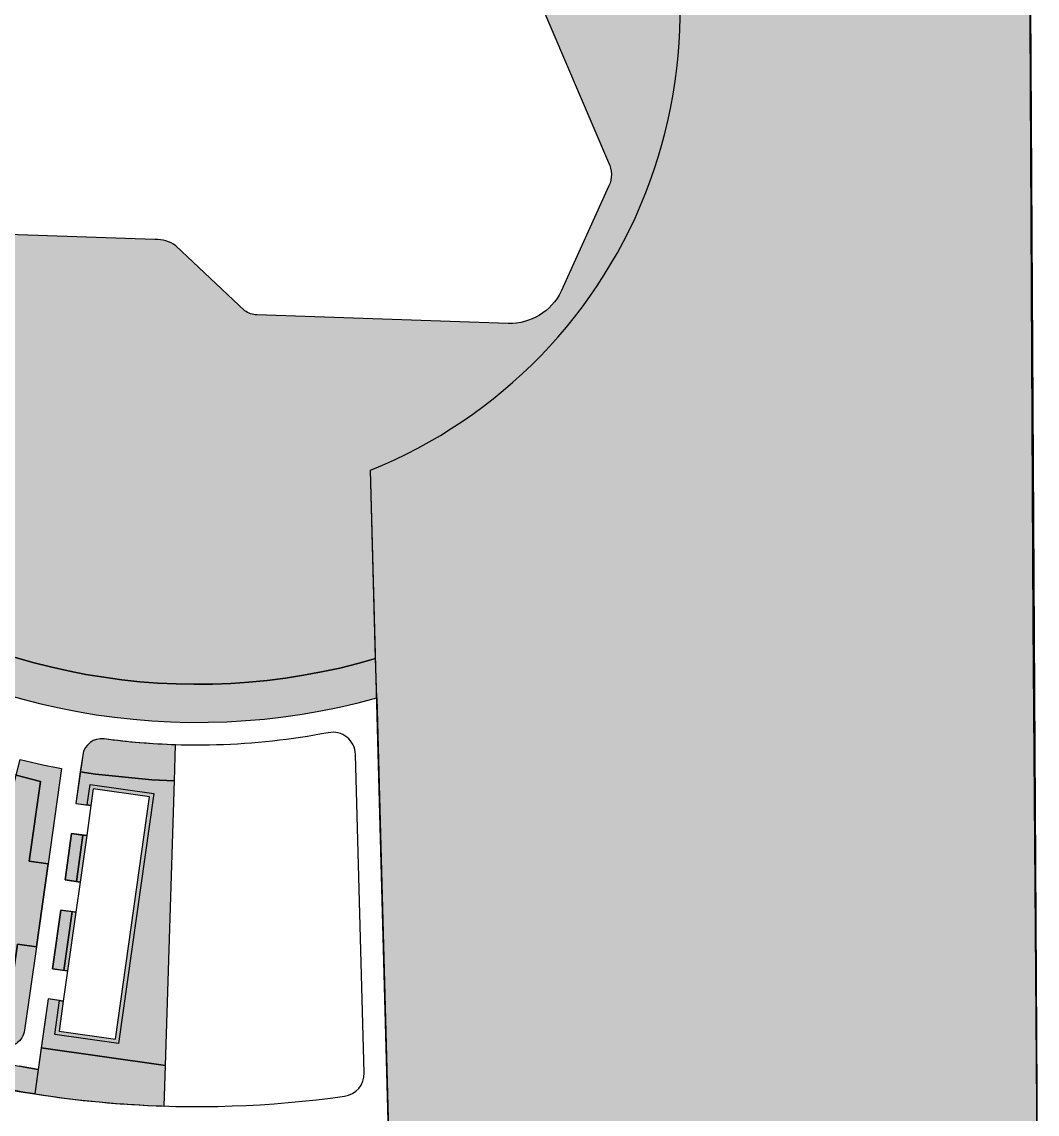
# Model space of a CAD drawing. Header units: millimetres. Extents: x 2240546 to 2245671, y 376439 to 383894.
# Drawn here: x 2243664.8 to 2243931.9, y 377989.4 to 378276.6 of the extents above; entities that cross this region are included whole.
import ezdxf

# ---------------------------------------------------------------- set-up
doc = ezdxf.new("R2010")
doc.units = ezdxf.units.MM
for name, color, linetype, true_color in [('благоустройство_внутридворовые_дороги', 7, 'Continuous', 0x000000), ('благоустройство_внутридворовые_площадки', 7, 'Continuous', 0x000000), ('благоустройство_внутриквартальные_дороги_парковки', 7, 'Continuous', 0x000000), ('благоустройство_зеленые насаждения', 7, 'Continuous', 0x000000), ('благоустройство_озеленение', 7, 'Continuous', 0x000000), ('благоустройство_отмостка', 7, 'Continuous', 0x000000), ('благоустройство_парковка', 7, 'Continuous', 0x000000), ('благоустройство_спорт', 7, 'Continuous', 0x000000)]:
    doc.layers.add(name, color=color, linetype=linetype, true_color=true_color)
for name, color, linetype, transparency in [('благоустройство_штриховка_внутридомовые_площадки', 221, 'Continuous', 0.5), ('благоустройство_штриховка_зеленые насаждения', 90, 'Continuous', 0.5), ('благоустройство_штриховка_озеленение', 105, 'Continuous', 0.5), ('благоустройство_штриховка_отмостка', 160, 'Continuous', 0.5), ('благоустройство_штриховка_парковка', 252, 'Continuous', 0.5), ('благоустройство_штриховка_спорт', 165, 'Continuous', 0.5)]:
    doc.layers.add(name, color=color, linetype=linetype, transparency=transparency)

msp = doc.modelspace()

# ---------------------------------------------------------------- hatches: boundary and pattern name
at = {"layer": 'благоустройство_штриховка_внутридомовые_площадки'}
h = msp.add_hatch(color=256, dxfattribs=at)
h.dxf.hatch_style = 1
edge = h.paths.add_edge_path()
edge.add_arc((2243710.997436292, 378268.3318569355), 276.8841296997013, 261.1159475686719, 268.2024375860827)
edge.add_line((2243702.312069528, 377991.5839830796), (2243702.646229195, 378002.2315447688))
edge.add_line((2243702.646229195, 378002.2315447688), (2243669.946567871, 378006.8495469985))
edge.add_line((2243669.946567871, 378006.8495469985), (2243668.236726643, 377994.7695368147))
at = {"layer": 'благоустройство_штриховка_зеленые насаждения'}
h = msp.add_hatch(color=256, dxfattribs=at)
h.dxf.hatch_style = 1
edge = h.paths.add_edge_path()
edge.add_line((2243757.888181983, 378109.2182666922), (2243756.538698326, 378158.7630841314))
edge.add_arc((2243708.053932261, 378279.3194087956), 129.9407555657339, 291.9087691512, 387.7802836440335)
edge.add_line((2243823.017900028, 378339.8824839504), (2243780.055198567, 378322.051087517))
edge.add_arc((2243780.087288256, 378316.169164271), 5.882010780356612, 23.959035829771892, 90.31258236753149, ccw=False)
edge.add_line((2243785.462481603, 378318.5577511546), (2243819.148293768, 378239.6106119079))
edge.add_arc((2243812.816805802, 378236.4352404459), 7.083129518966978, -24.63180659899632, 26.634706632404573, ccw=False)
edge.add_line((2243819.255405094, 378233.4830949645), (2243806.725086284, 378205.7763209706))
edge.add_arc((2243793.111280621, 378212.5109229408), 15.18850118790598, 268.77784290396835, 333.6788969513552, ccw=False)
edge.add_line((2243792.787324353, 378197.3258769853), (2243726.666671987, 378199.5766801056))
edge.add_arc((2243726.878369735, 378205.3741784691), 5.801362185815067, 234.1135745111656, 267.90875304417784, ccw=False)
edge.add_line((2243723.477724782, 378200.6740277148), (2243705.334158376, 378217.729163771))
edge.add_arc((2243700.087528541, 378210.525385111), 8.911876996896773, 53.9335364604168, 91.48966501141709)
edge.add_line((2243699.855849771, 378219.4342501653), (2243597.062461267, 378222.9334243466))
edge.add_arc((2243597.527287065, 378230.4725696138), 7.553461086378694, 174.7906668686681, 266.4718962411974, ccw=False)
edge.add_line((2243590.005024629, 378231.158384621), (2243591.049635188, 378261.8453563253))
edge.add_arc((2243597.119655258, 378261.6729875227), 6.072466932991397, 125.79884082007459, 178.3734235657843, ccw=False)
edge.add_line((2243593.567618764, 378266.5982176082), (2243544.981371291, 378268.1080736344))
edge.add_arc((2243711.009291111, 378268.4909458974), 166.0283612839431, 180.1321279330496, 286.400791941861)
at = {"layer": 'благоустройство_штриховка_озеленение'}
h = msp.add_hatch(color=256, dxfattribs=at)
h.dxf.hatch_style = 1
edge = h.paths.add_edge_path()
edge.add_line((2243823.017900028, 378339.8824839504), (2243862.783428554, 378356.3869140588))
edge.add_line((2243862.783428554, 378356.3869140588), (2243929.674388277, 378356.3869140588))
edge.add_line((2243929.674388277, 378356.3869140588), (2243931.861215329, 377980.1079108783))
edge.add_arc((2243891.862281383, 377979.8158779129), 40.00000000064896, -57.51696146450041, 0.41831012599982387, ccw=False)
edge.add_arc((2243708.177383625, 378268.3318569487), 382.0257473110445, 279.41204480331146, 302.48303853548856, ccw=False)
edge.add_arc((2243769.670136509, 377897.3682415037), 5.999999999384448, 181.5628942696199, 279.41204480404093, ccw=False)
edge.add_line((2243763.672368582, 377897.2045958942), (2243756.538698326, 378158.7630841313))
edge.add_arc((2243708.05393226, 378279.3194087956), 129.9407555659616, 291.9087691513809, 387.7802836440335)
h = msp.add_hatch(color=256, dxfattribs=at)
h.dxf.hatch_style = 1
edge = h.paths.add_edge_path()
edge.add_line((2243750.065189532, 377868.2842828212), (2243729.729840603, 377842.7888543669))
edge.add_line((2243729.729840603, 377842.7888543669), (2243715.164217213, 377824.5272149753))
edge.add_line((2243715.164217213, 377824.5272149753), (2243679.390310575, 377789.4594794274))
edge.add_arc((2243675.190170497, 377793.7441991757), 6.000000000040395, 265.6852534257291, 314.428877117389, ccw=False)
edge.add_arc((2243710.997436291, 378268.3318569419), 481.9365558429726, 209.3766212396923, 265.6852534258702, ccw=False)
edge.add_arc((2243296.259636924, 378034.8620238502), 6.000000000040554, 129.573413570651, 209.3766212378779, ccw=False)
edge.add_line((2243292.437238602, 378039.4868774768), (2243356.635538968, 378092.5461730609))
edge.add_arc((2243359.001608998, 378089.5763913987), 3.797089742026076, 26.18548165470179, 128.544863079497, ccw=False)
edge.add_arc((2243711.505055718, 378267.761085825), 391.1822117079377, 206.8219656373001, 274.8918008137009)
edge.add_arc((2243745.37450766, 377872.0256065943), 5.999999999999047, -38.576130654556096, 94.89180081271451, ccw=False)
h.paths.add_polyline_path([(2243300.752326224, 378034.034505347), (2243328.166667989, 378056.6922027413), (2243355.577207067, 378079.3467572508), (2243368.568230068, 378056.8141121496), (2243381.221554879, 378037.6070411429), (2243394.954826703, 378019.1523657622), (2243409.722348829, 378001.5122296812), (2243425.474227178, 377984.7463450734), (2243442.158586183, 377968.909690956), (2243459.725024809, 377954.05051456), (2243478.108191085, 377940.2239661592), (2243497.253144562, 377927.4708906144), (2243517.095288005, 377915.8343315073), (2243537.571119912, 377905.3514855703), (2243558.614575407, 377896.056396552), (2243580.155417634, 377887.9802562156), (2243602.122605566, 377881.1496764554), (2243624.444360254, 377875.5869238779), (2243647.047523738, 377871.3101902045), (2243669.856592242, 377868.333588442), (2243693.02170411, 377866.6567493176), (2243721.561479864, 377866.4323857408), (2243722.302927638, 377848.7126170077), (2243708.099357251, 377830.9049012956), (2243673.8749137, 377797.3560426864), (2243650.957872407, 377799.7258923344), (2243621.097379521, 377804.5277182259), (2243597.657290986, 377809.6922263389), (2243574.508970398, 377816.0408024475), (2243551.71375477, 377823.5566237076), (2243529.33039021, 377832.220192725), (2243507.415410726, 377842.0096100857), (2243486.026496996, 377852.8990997235), (2243465.217022425, 377864.8615513959), (2243445.042621611, 377877.8650390867), (2243426.021325357, 377891.5229989057), (2243407.252429103, 377906.4820677938), (2243389.266241506, 377922.3761696066), (2243372.110451031, 377939.1633430788), (2243355.829265494, 377956.8003661568), (2243340.465435142, 377975.2408549956), (2243326.058187414, 377994.4375817704), (2243312.643968228, 378014.3420662411)], flags=16)
h = msp.add_hatch(color=256, dxfattribs=at)
h.dxf.hatch_style = 1
h.paths.add_polyline_path([(2243671.769800735, 378019.7306678435), (2243669.946567871, 378006.8495469985), (2243702.646229195, 378002.2315447688), (2243704.994053726, 378077.0419081704), (2243699.065724776, 378077.3200265137), (2243684.175693594, 378078.8365292373), (2243680.221029117, 378079.4385064379), (2243679.048487231, 378071.1545104886), (2243682.020379913, 378070.7348076641), (2243682.778735875, 378076.104677222), (2243699.567747105, 378073.7336529393), (2243690.286914698, 378008.0166783919), (2243673.497901909, 378010.3876916376), (2243674.757764239, 378019.3086953826)])
h.paths.add_polyline_path([(2243677.927318894, 378063.23346812), (2243680.901687031, 378062.8134156526), (2243679.1795022, 378050.6187361582), (2243676.201323187, 378051.0393268134)], flags=17)
h.paths.add_polyline_path([(2243675.080154896, 378043.1182847642), (2243678.06080937, 378042.6973445143), (2243675.876459435, 378027.2301037798), (2243672.890971398, 378027.6517266453)], flags=17)
h = msp.add_hatch(color=256, dxfattribs=at)
h.dxf.hatch_style = 1
edge = h.paths.add_edge_path()
edge.add_line((2243621.741820917, 378013.10448239), (2243626.477971445, 378011.4972065176))
edge.add_line((2243626.477971445, 378011.4972065176), (2243631.245987489, 378009.9768995471))
edge.add_line((2243631.245987489, 378009.9768995471), (2243645.175574686, 378006.0818638076))
edge.add_line((2243645.175574686, 378006.0818638076), (2243659.293148298, 378002.937350217))
edge.add_line((2243659.293148298, 378002.937350217), (2243664.220461027, 378002.071712642))
edge.add_line((2243664.220461027, 378002.071712642), (2243669.147773747, 378001.2060750702))
edge.add_line((2243669.147773747, 378001.2060750702), (2243668.236726643, 377994.7695368147))
edge.add_arc((2243710.997436295, 378268.3318569505), 276.8841297150421, 250.7048470774595, 261.11594756848547, ccw=False)
edge.add_line((2243619.505353943, 378007.0006109142), (2243621.741820917, 378013.10448239))
at = {"layer": 'благоустройство_штриховка_отмостка'}
h = msp.add_hatch(color=256, dxfattribs=at)
h.dxf.hatch_style = 1
h.paths.add_polyline_path([(2243682.020379913, 378070.7348076641), (2243682.778735875, 378076.104677222), (2243699.567747105, 378073.7336529393), (2243690.286914698, 378008.0166783919), (2243673.497901909, 378010.3876916376), (2243674.757764239, 378019.3086953826), (2243675.747937455, 378019.1688590597), (2243674.627913206, 378011.2380296991), (2243689.436576786, 378009.1466894911), (2243698.4377359, 378072.8833155287), (2243683.629073695, 378074.9746654718), (2243683.010554502, 378070.5949710326)])
h.paths.add_polyline_path([(2243680.901687031, 378062.8134156526), (2243681.891861, 378062.6735792235), (2243680.169669942, 378050.4789006087), (2243679.1795022, 378050.6187361582)], flags=17)
h.paths.add_polyline_path([(2243678.06080937, 378042.6973445143), (2243679.050978496, 378042.5575087692), (2243676.866631267, 378027.0902676526), (2243675.876459435, 378027.2301037798)], flags=17)
at = {"layer": 'благоустройство_штриховка_парковка'}
h = msp.add_hatch(color=256, dxfattribs=at)
h.dxf.hatch_style = 1
edge = h.paths.add_edge_path()
edge.add_line((2243544.981371317, 378268.1080736336), (2243541.409578215, 378268.2190699261))
edge.add_arc((2243541.223213439, 378262.2219649441), 5.999999999602124, 88.22006119643011, 182.0610903358428)
edge.add_arc((2243710.986267172, 378268.3165902491), 175.8724193701541, 182.0562508266778, 285.5619892012298)
edge.add_line((2243758.169458137, 378098.8915201282), (2243757.888181983, 378109.2182666922))
edge.add_arc((2243711.009291109, 378268.4909458692), 166.0283612573486, 180.1321279236502, 286.400791945063, ccw=False)
h = msp.add_hatch(color=256, dxfattribs=at)
h.dxf.hatch_style = 1
edge = h.paths.add_edge_path()
edge.add_line((2243704.994053726, 378077.0419081704), (2243705.29205197, 378086.5372331813))
edge.add_arc((2243710.997436298, 378268.3318569933), 181.8841297564561, 262.25028446250906, 268.2024375874126, ccw=False)
edge.add_arc((2243685.796856916, 378083.1546209368), 4.999999999630534, 82.25028446248587, 171.9436984529941)
edge.add_line((2243680.846202753, 378083.8553515263), (2243680.221029117, 378079.4385064379))
edge.add_line((2243680.221029117, 378079.4385064379), (2243684.175693594, 378078.8365292373))
edge.add_line((2243684.175693594, 378078.8365292373), (2243699.065724776, 378077.3200265137))
edge.add_line((2243699.065724776, 378077.3200265137), (2243704.994053726, 378077.0419081704))
h = msp.add_hatch(color=256, dxfattribs=at)
h.dxf.hatch_style = 1
edge = h.paths.add_edge_path()
edge.add_line((2243646.324046392, 378010.6334016447), (2243647.791993972, 378016.4510625722))
edge.add_line((2243647.791993972, 378016.4510625722), (2243660.745552884, 378013.1985731731))
edge.add_line((2243660.745552884, 378013.1985731731), (2243663.714483721, 378034.1740379626))
edge.add_line((2243663.714483721, 378034.1740379626), (2243668.665356526, 378033.4748520772))
edge.add_line((2243668.665356526, 378033.4748520772), (2243665.555278949, 378011.5021870636))
edge.add_arc((2243660.604624785, 378012.2029176532), 5.00000000010358, 255.9050748957019, 351.9436984537419, ccw=False)
edge.add_line((2243659.386979257, 378007.3534497063), (2243646.324046392, 378010.6334016447))
h.paths.add_polyline_path([(2243666.797698465, 378055.9569173399), (2243669.76662926, 378076.9323818398), (2243663.371821733, 378078.5386913339), (2243664.407202579, 378082.7052553308), (2243670.385721299, 378081.3062605425), (2243675.294189717, 378080.3074880766), (2243671.74857127, 378055.2577314546)])
at = {"layer": 'благоустройство_штриховка_спорт'}
h = msp.add_hatch(color=256, dxfattribs=at)
h.dxf.hatch_style = 1
h.paths.add_polyline_path([(2243647.778951391, 378016.4543374139), (2243663.362056524, 378078.5411442533), (2243669.76662926, 378076.9323818398), (2243666.797698465, 378055.9569173399), (2243671.74857127, 378055.2577314546), (2243668.665356527, 378033.4748520772), (2243663.714483721, 378034.1740379626), (2243660.745552884, 378013.1985731731)])

# ---------------------------------------------------------------- linework, layer by layer
at = {"layer": 'благоустройство_внутридворовые_дороги'}
for points in [[(2243535.701800714, 378282.7077822734, 0.4291603949625217), (2243541.495360422, 378276.2202660631), (2243593.66338039, 378274.5991036266, 0.1380207167585257), (2243596.439910189, 378273.3675566014), (2243598.267597921, 378273.3053405599), (2243598.074729637, 378267.63955102), (2243596.361065824, 378267.6978855905, 0.1255428026234665), (2243593.567618764, 378266.5982176082), (2243541.409578215, 378268.2190699261, 0.4339878411746146), (2243535.22709515, 378262.0061746162, 0.4850657422226442), (2243758.169458137, 378098.8915201278), (2243763.672368582, 377897.2045958942, 0.4549315885509788), (2243770.651336653, 377891.4490146732, 0.1010076244227595), (2243913.344277894, 377946.0738592129, 0.2583162855479476), (2243931.861215329, 377980.1079108783), (2243930.850779207, 378118.5045044117), (2243928.672157575, 378559.0517327417, 0.2579885035923074)], [(2243660.582186398, 377902.6162916153), (2243672.00172725, 377901.2230082059), (2243683.459072263, 377900.1862191156), (2243688.449976711, 377899.8468718877), (2243693.443370385, 377899.5752611852), (2243694.108233342, 377917.6673529187), (2243698.12318188, 377917.5210653774), (2243698.414472956, 377925.5157605757), (2243694.402025579, 377925.6619569854), (2243694.975681387, 377941.272141591), (2243698.983247753, 377941.1261230244), (2243699.274540229, 377949.1208181717), (2243695.269473624, 377949.2667456577), (2243695.72173876, 377961.5736763349), (2243699.7229663, 377961.427888728), (2243700.014276262, 377969.4230253872), (2243696.015547224, 377969.5687219593), (2243696.41383294, 377980.4067775948, -0.3048268102001328), (2243701.607773648, 377985.10332871, 0.04155519079700203), (2243748.572314217, 377987.449864785, -0.4455245784812911), (2243755.365642812, 377981.6664873768), (2243757.729304803, 377895.0360373303, -0.390300609908419), (2243752.38785752, 377888.9083961085, -0.4472081609823994), (2243329.323373105, 378268.6250746555, -0.4231156094316615)], [(2243434.129930664, 378265.2977822383, 0.4526049585545446), (2243749.698923511, 377994.1658193477, 0.3815032721551057), (2243754.858041265, 378000.2705647154), (2243752.573240378, 378084.0106806168, 0.4628733052425369), (2243745.439302956, 378089.7384795187, -0.08162303941553772), (2243686.47108697, 378088.1089537708, 0.412647176676958), (2243680.846202753, 378083.8553515263), (2243679.048487231, 378071.1545104886), (2243683.010554511, 378070.594971097), (2243681.891861, 378062.6735792235), (2243677.927318894, 378063.23346812), (2243676.201323187, 378051.0393268134), (2243680.169669942, 378050.4789006087), (2243679.050978496, 378042.5575087692), (2243675.080154896, 378043.1182847642), (2243672.890971398, 378027.6517266453), (2243676.866631267, 378027.0902676526), (2243675.747937455, 378019.1688590597), (2243671.769800735, 378019.7306678435), (2243669.147773747, 378001.2060750702), (2243664.220461027, 378002.0717126421)]]:
    msp.add_lwpolyline(points, format="xyb", dxfattribs=at)
msp.add_lwpolyline([(2243750.065189531, 377868.2842828213), (2243729.729840603, 377842.788854367), (2243715.164217213, 377824.5272149755), (2243679.390310575, 377789.4594794276, -0.2159501796887479), (2243674.738758239, 377787.7612043594, -0.2507588605942278), (2243291.031152652, 378031.9187344954, -0.3629981177688105), (2243292.437238601, 378039.486877477), (2243356.635538967, 378092.5461730611, -0.4789018233249984), (2243362.409004237, 378091.2519653875, 0.3060639078991063), (2243744.862861604, 377878.0037516508, -0.6585520208464942)], format="xyb", close=True, dxfattribs=at)
at = {"layer": 'благоустройство_внутридворовые_площадки'}
msp.add_lwpolyline([(2243668.236726643, 377994.7695368147, 0.03093050384244726), (2243702.312069528, 377991.5839830796), (2243702.646229195, 378002.2315447688), (2243669.946567871, 378006.8495469985)], format="xyb", close=True, dxfattribs=at)
at = {"layer": 'благоустройство_внутриквартальные_дороги_парковки'}
msp.add_lwpolyline([(2243660.745552884, 378013.1985731731), (2243663.714483721, 378034.1740379626), (2243668.665356527, 378033.4748520772), (2243671.74857127, 378055.2577314546), (2243666.797698465, 378055.9569173399), (2243669.76662926, 378076.9323818398), (2243656.957474979, 378080.1499088794), (2243649.669250876, 378060.2585424937), (2243644.975003606, 378061.9801826993), (2243637.406231748, 378041.3231320948), (2243642.100479018, 378039.601491889), (2243634.812254916, 378019.7101255037), (2243660.745552884, 378013.1985731731)], dxfattribs=at)
at = {"layer": 'благоустройство_зеленые насаждения'}
msp.add_lwpolyline([(2243757.888181983, 378109.2182666922), (2243756.538698326, 378158.7630841314, 0.4445570974282011), (2243823.017900028, 378339.8824839504), (2243780.055198567, 378322.051087517, -0.2978922559767249), (2243785.462481603, 378318.5577511546), (2243819.148293768, 378239.6106119079, -0.227499644947187), (2243819.255405094, 378233.4830949645), (2243806.725086284, 378205.7763209706, -0.2910050666819538), (2243792.787324353, 378197.3258769853), (2243726.666671987, 378199.5766801056, -0.1485374595037803), (2243723.477724782, 378200.6740277148), (2243705.334158376, 378217.729163771, 0.1653522611066671), (2243699.855849771, 378219.4342501653), (2243597.062461267, 378222.9334243466, -0.4228342738060815), (2243590.005024629, 378231.158384621), (2243591.049635188, 378261.8453563253, -0.2335104444124955), (2243593.567618764, 378266.5982176082), (2243544.981371291, 378268.1080736344, 0.5000461391784103)], format="xyb", close=True, dxfattribs=at)
at = {"layer": 'благоустройство_озеленение'}
for points in [[(2243823.017900028, 378339.8824839504), (2243862.783428554, 378356.3869140588), (2243929.674388277, 378356.3869140588), (2243931.861215329, 377980.1079108783, -0.258316285543055), (2243913.344277894, 377946.0738592129, -0.1010076244227383), (2243770.651336653, 377891.4490146732, -0.4549315886082526), (2243763.672368582, 377897.2045958942), (2243756.538698326, 378158.7630841313, 0.4445570974262563)], [(2243750.065189532, 377868.2842828212), (2243729.729840603, 377842.7888543669), (2243715.164217213, 377824.5272149753), (2243679.390310575, 377789.4594794274, -0.2159501796887479), (2243674.73875824, 377787.7612043592, -0.2507588605942278), (2243291.031152653, 378031.9187344952, -0.3629981177688105), (2243292.437238602, 378039.4868774768), (2243356.635538968, 378092.5461730609, -0.4789018233249984), (2243362.409004238, 378091.2519653874, 0.3060639078991063), (2243744.862861605, 377878.0037516506, -0.6585520208464942)], [(2243621.741820917, 378013.10448239), (2243626.477971445, 378011.4972065176), (2243631.245987489, 378009.9768995471), (2243645.175574686, 378006.0818638076), (2243659.293148298, 378002.937350217), (2243664.220461027, 378002.071712642), (2243669.147773747, 378001.2060750702), (2243668.236726643, 377994.7695368147, -0.04545826929272246), (2243619.505353943, 378007.0006109142)]]:
    msp.add_lwpolyline(points, format="xyb", close=True, dxfattribs=at)
for points in [[(2243671.769800735, 378019.7306678435), (2243669.946567871, 378006.8495469985), (2243702.646229195, 378002.2315447688), (2243704.994053726, 378077.0419081704), (2243699.065724776, 378077.3200265137), (2243684.175693594, 378078.8365292373), (2243680.221029117, 378079.4385064379), (2243679.048487231, 378071.1545104886), (2243682.020379913, 378070.7348076641), (2243682.778735875, 378076.104677222), (2243699.567747105, 378073.7336529393), (2243690.286914698, 378008.0166783919), (2243673.497901909, 378010.3876916376), (2243674.757764239, 378019.3086953826)], [(2243677.927318894, 378063.23346812), (2243680.901687031, 378062.8134156526), (2243679.1795022, 378050.6187361582), (2243676.201323187, 378051.0393268134)], [(2243675.080154896, 378043.1182847642), (2243678.06080937, 378042.6973445143), (2243675.876459435, 378027.2301037798), (2243672.890971398, 378027.6517266453)]]:
    msp.add_lwpolyline(points, close=True, dxfattribs=at)
at = {"layer": 'благоустройство_отмостка'}
for points in [[(2243682.020379913, 378070.7348076641), (2243682.778735875, 378076.104677222), (2243699.567747105, 378073.7336529393), (2243690.286914698, 378008.0166783919), (2243673.497901909, 378010.3876916376), (2243674.757764239, 378019.3086953826), (2243675.747937455, 378019.1688590597), (2243674.627913206, 378011.2380296991), (2243689.436576786, 378009.1466894911), (2243698.4377359, 378072.8833155287), (2243683.629073695, 378074.9746654718), (2243683.010554502, 378070.5949710326)], [(2243680.901687031, 378062.8134156526), (2243681.891861, 378062.6735792235), (2243680.169669942, 378050.4789006087), (2243679.1795022, 378050.6187361582)], [(2243678.06080937, 378042.6973445143), (2243679.050978496, 378042.5575087692), (2243676.866631267, 378027.0902676526), (2243675.876459435, 378027.2301037798)]]:
    msp.add_lwpolyline(points, close=True, dxfattribs=at)
at = {"layer": 'благоустройство_парковка'}
for points in [[(2243544.981371317, 378268.1080736336), (2243541.409578215, 378268.2190699261, 0.4339878412171562), (2243535.22709515, 378262.0061746162, 0.4850657422247226), (2243758.169458137, 378098.8915201282), (2243757.888181983, 378109.2182666922, -0.5000461392464847)], [(2243704.994053726, 378077.0419081704), (2243705.29205197, 378086.5372331813, -0.02597700817640086), (2243686.47108697, 378088.1089537708, 0.4126471767154362), (2243680.846202753, 378083.8553515263), (2243680.221029117, 378079.4385064379), (2243684.175693594, 378078.8365292373), (2243699.065724776, 378077.3200265137)], [(2243646.324046392, 378010.6334016447), (2243647.791993972, 378016.4510625722), (2243660.745552884, 378013.1985731731), (2243663.714483721, 378034.1740379626), (2243668.665356526, 378033.4748520772), (2243665.555278949, 378011.5021870636, -0.4454306344057475), (2243659.386979257, 378007.3534497063)]]:
    msp.add_lwpolyline(points, format="xyb", close=True, dxfattribs=at)
msp.add_lwpolyline([(2243666.797698465, 378055.9569173399), (2243669.76662926, 378076.9323818398), (2243663.371821733, 378078.5386913339), (2243664.407202579, 378082.7052553308), (2243670.385721299, 378081.3062605425), (2243675.294189717, 378080.3074880766), (2243671.74857127, 378055.2577314546)], close=True, dxfattribs=at)
at = {"layer": 'благоустройство_спорт'}
msp.add_lwpolyline([(2243647.778951391, 378016.4543374139), (2243663.362056524, 378078.5411442533), (2243669.76662926, 378076.9323818398), (2243666.797698465, 378055.9569173399), (2243671.74857127, 378055.2577314546), (2243668.665356527, 378033.4748520772), (2243663.714483721, 378034.1740379626), (2243660.745552884, 378013.1985731731)], close=True, dxfattribs=at)

doc.saveas('drawing.dxf')
